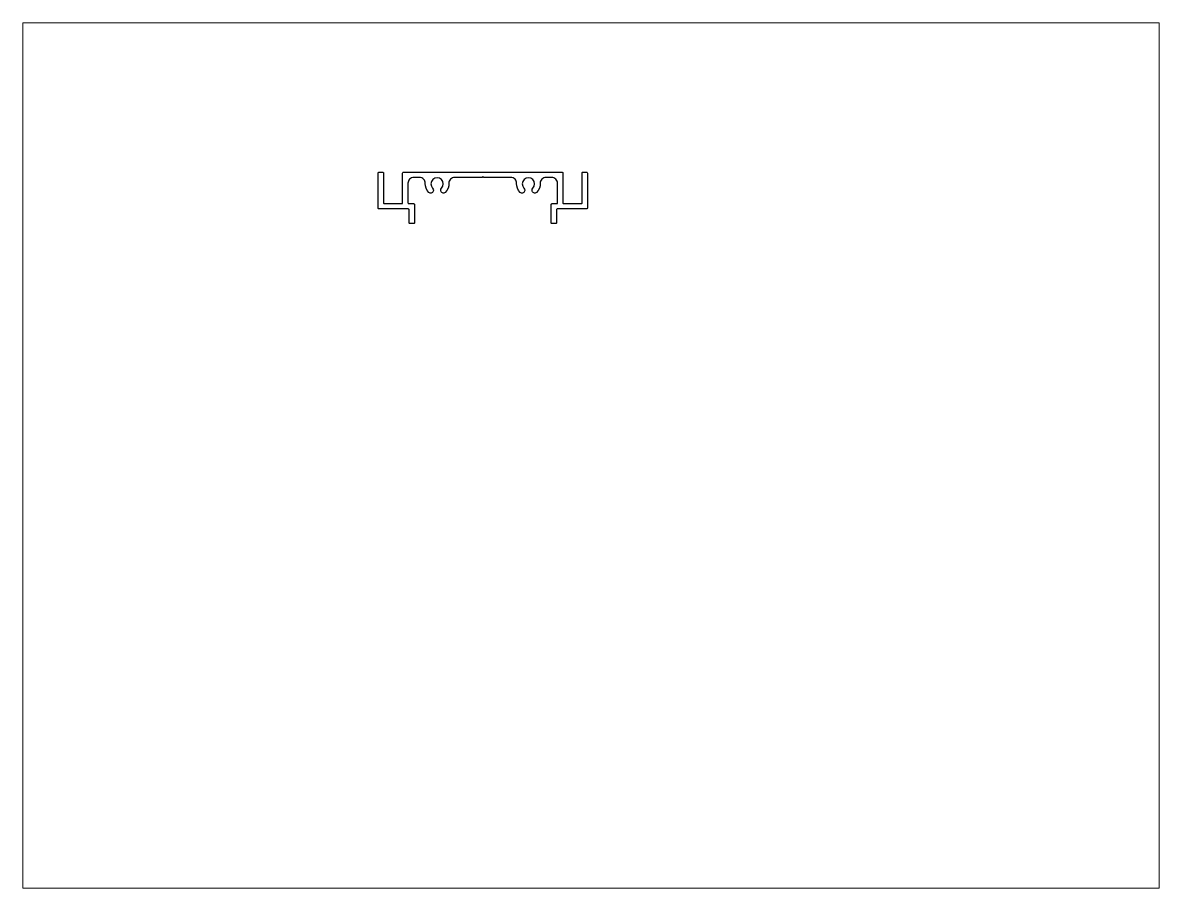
# Paper-space layout 'Layout1' of a CAD drawing. Extents: x 27 to 240, y 20 to 183.
# The model-space entities are those that its viewports show. They can reach past a viewport. Long polylines and large blocks are cut down to what shows.
import ezdxf

# ---------------------------------------------------------------- set-up
doc = ezdxf.new("R2010")
doc.units = 0
doc.header["$LTSCALE"] = 15
doc.layers.get('0').update_dxf_attribs({"linetype": 'CONTINUOUS'})

msp = doc.modelspace()

# ---------------------------------------------------------------- linework, layer by layer
at = {"color": 0, "linetype": 'CONTINUOUS', "ltscale": 0.05}
msp.add_lwpolyline([(126.58, 226.22, -0.414214), (126.88, 226.52), (180.68, 226.52, -0.414214), (180.98, 226.22), (180.98, 216.12, 0.414214), (181.28, 215.82), (187.18, 215.82, 0.414214), (187.48, 216.12), (187.48, 226.22, -0.414214), (187.78, 226.52), (188.98, 226.52, -0.414214), (189.28, 226.22), (189.28, 214.32, -0.414214), (188.98, 214.02), (179.08, 214.02, 0.414214), (178.78, 213.72), (178.78, 209.32, -0.414214), (178.48, 209.02), (177.28, 209.02, -0.414214), (176.98, 209.32), (176.98, 215.52, -0.414214), (177.28, 215.82), (178.88, 215.82, 0.414214), (179.18, 216.12), (179.18, 222.72, 0.414214), (177.18, 224.72), (175.27, 224.72, 0.424013), (173.27, 222.66, -0.21255), (172.05, 219.64, -0.661331), (170.53, 220.29), (170.53, 220.43, -0.195377), (170.78, 221.06, 2.368487), (167.77, 221.06, -0.195377), (168.03, 220.43), (168.03, 220.29, -0.661331), (166.5, 219.64, -0.21255), (165.28, 222.66, 0.424013), (163.28, 224.72), (154.08, 224.72), (153.78, 225.02), (153.48, 224.72), (144.27, 224.72, 0.424013), (142.27, 222.66, -0.21255), (141.05, 219.64, -0.661331), (139.53, 220.29), (139.53, 220.43, -0.195377), (139.78, 221.06, 2.368487), (136.77, 221.06, -0.195377), (137.03, 220.43), (137.03, 220.29, -0.661331), (135.5, 219.64, -0.21255), (134.28, 222.66, 0.424013), (132.28, 224.72), (130.38, 224.72, 0.414214), (128.38, 222.72), (128.38, 216.12, 0.414214), (128.68, 215.82), (130.28, 215.82, -0.414214), (130.58, 215.52), (130.58, 209.32, -0.414214), (130.28, 209.02), (129.08, 209.02, -0.414214), (128.78, 209.32), (128.78, 213.72, 0.414214), (128.48, 214.02), (118.58, 214.02, -0.414214), (118.28, 214.32), (118.28, 226.22, -0.414214), (118.58, 226.52), (119.78, 226.52, -0.414214), (120.08, 226.22), (120.08, 216.12, 0.414214), (120.38, 215.82), (126.28, 215.82, 0.414214), (126.58, 216.12)], format="xyb", close=True, dxfattribs=at)

psp = doc.layouts.get("Layout1")

# ---------------------------------------------------------------- viewports
at = {"layer": '0', "color": 0, "linetype": 'BYBLOCK', "ltscale": 0.05}
psp.add_viewport(center=(133.35, 101.6), size=(213.36, 162.56), view_center_point=(190.51, 130.3), view_height=293.8955, dxfattribs=at)

doc.saveas('drawing.dxf')
